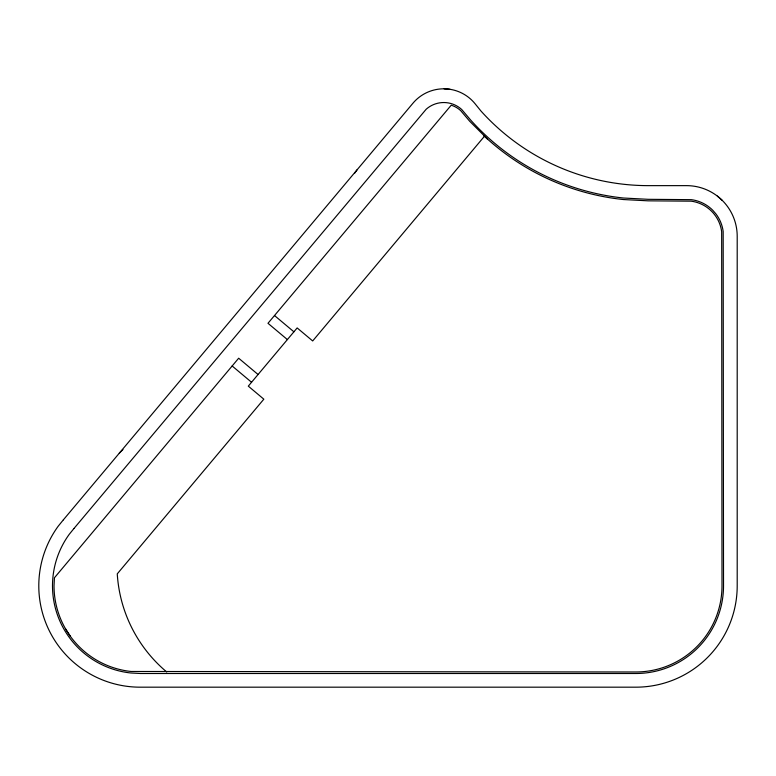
<?xml version="1.0" encoding="UTF-8"?>
<svg xmlns="http://www.w3.org/2000/svg" width="776" height="776" viewBox="0 0 776 776"><rect width="100%" height="100%" fill="white"/><g stroke="black" fill="none" stroke-linecap="round" stroke-linejoin="round"><path stroke-width="1.16" d="M354.564 173.339L357.057 169.837M484.563 136.12L312.68 340.955L297.16 327.928L248.301 386.147L263.83 399.184L117.263 573.852A139.185 139.185 0 0 0 166.724 671.977M119.291 453.184L122.957 449.546M444.144 88.823L450.031 89.308M274.491 315.522L293.9 331.808M287.382 339.578L267.982 323.291L451.234 105.197A24.987 24.987 0 0 1 460.701 110.648L469.664 121.221L487.474 139.04M258.069 374.507L238.668 358.221L54.446 577.771L54.019 585.841A86.117 86.117 0 0 0 131.134 671.482L635.864 671.977A86.136 86.136 0 0 0 722 585.841L721.661 231.684A35.434 35.434 0 0 0 691.154 201.168L648.125 200.839L623.37 199.539A240.686 240.686 0 0 1 483.943 135.79M232.15 365.981L251.56 382.267M717.373 196.105L722.359 200.48M65.562 628.899L70.471 636.456M63.37 519.833L58.151 526.273A101.336 101.336 0 0 0 140.136 687.177L635.864 687.177A101.336 101.336 0 0 0 737.2 585.841L737.2 236.302A50.673 50.673 0 0 0 686.527 185.639L648.532 185.639A225.467 225.467 0 0 1 480.975 111.036L475.058 103.732A40.226 40.226 0 0 0 412.977 103.189L63.37 519.833M73.933 528.534L69.239 534.325A87.639 87.639 0 0 0 130.979 673.005L140.495 673.5L635.864 673.5A87.659 87.659 0 0 0 723.523 585.841L723.174 231.481A36.957 36.957 0 0 0 715.85 213.807L712.669 210.17A36.957 36.957 0 0 0 691.358 199.665L648.173 199.316L623.526 198.025A239.163 239.163 0 0 1 470.79 120.202L461.73 109.523A26.51 26.51 0 0 0 426.199 109.212L73.933 528.534"/></g></svg>
